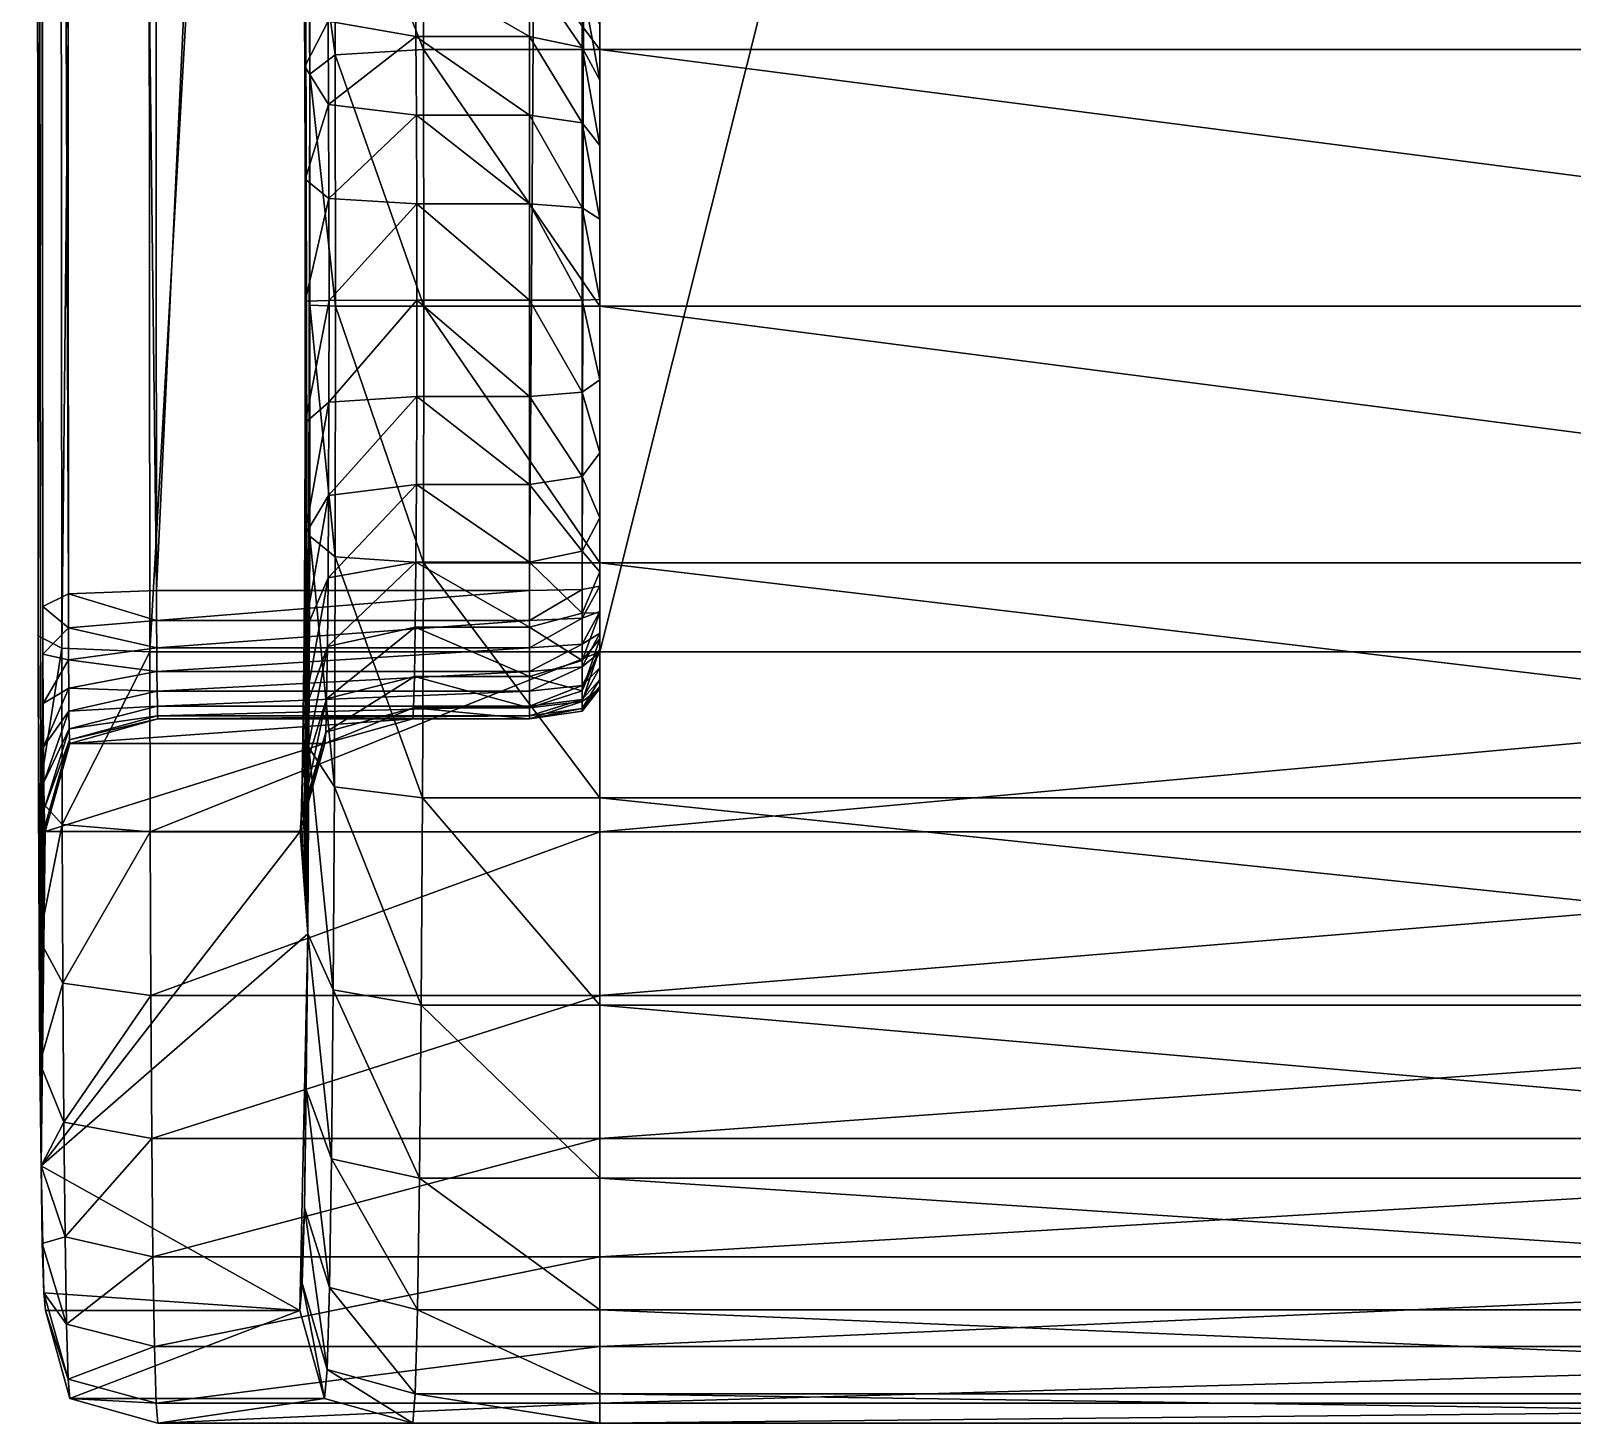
# Model space of a CAD drawing. Header units: metres. Extents: x -3624 to -92, y -1406 to 909.
# Drawn here: x -136.81 to -114.92, y 497.51 to 517.28 of the extents above; entities that cross this region are included whole.
import ezdxf

# ---------------------------------------------------------------- set-up
doc = ezdxf.new("R2010")
doc.units = ezdxf.units.M

msp = doc.modelspace()

# ---------------------------------------------------------------- linework, layer by layer
for points in [[(-128.727, 899.025, 366.645), (-128.727, 785.077, 377.504), (-128.727, 508.727, 368.046)], [(-128.727, 874.83, 359.143), (-128.727, 899.025, 366.645), (-128.727, 508.727, 368.046)], [(-128.727, 874.009, 358.873), (-128.727, 874.83, 359.143), (-128.727, 508.727, 368.046)], [(-128.727, 873.226, 358.481), (-128.727, 874.009, 358.873), (-128.727, 508.727, 368.046)], [(-128.727, 872.523, 357.957), (-128.727, 873.226, 358.481), (-128.727, 508.727, 368.046)], [(-128.727, 766.642, 360.52), (-128.727, 872.523, 357.957), (-128.727, 508.727, 368.046)], [(-128.727, 785.077, 377.504), (-128.727, 647.085, 378.605), (-128.727, 509.396, 368.231)], [(-128.727, 785.077, 377.504), (-128.727, 509.396, 368.231), (-128.727, 509.035, 368.174)], [(-128.727, 785.077, 377.504), (-128.727, 509.035, 368.174), (-128.727, 508.727, 368.046)], [(-128.727, 763.264, 360.582), (-128.727, 766.642, 360.52), (-128.727, 508.727, 368.046)], [(-128.727, 759.889, 360.604), (-128.727, 763.264, 360.582), (-128.727, 508.727, 368.046)], [(-128.727, 647.079, 360.604), (-128.727, 759.889, 360.604), (-128.727, 508.727, 368.046)], [(-128.727, 647.085, 378.605), (-128.727, 632.676, 378.246), (-128.727, 509.396, 368.231)], [(-128.727, 643.704, 360.582), (-128.727, 647.079, 360.604), (-128.727, 508.727, 368.046)], [(-128.727, 640.326, 360.52), (-128.727, 643.704, 360.582), (-128.727, 508.727, 368.046)], [(-128.727, 636.949, 360.414), (-128.727, 640.326, 360.52), (-128.727, 508.727, 368.046)], [(-128.727, 633.574, 360.268), (-128.727, 636.949, 360.414), (-128.727, 508.727, 368.046)], [(-128.727, 630.201, 360.078), (-128.727, 633.574, 360.268), (-128.727, 508.727, 368.046)], [(-128.727, 632.676, 378.246), (-128.727, 625.485, 377.797), (-128.727, 509.396, 368.231)], [(-136.808, 632.208, 387.619), (-136.804, 624.783, 387.155), (-136.704, 508.689, 377.021)], [(-136.808, 632.208, 387.619), (-136.704, 508.689, 377.021), (-136.663, 501.162, 372.839)], [(-136.808, 632.208, 387.619), (-136.663, 501.162, 372.839), (-136.637, 509.109, 370.232)], [(-136.808, 632.208, 387.619), (-136.637, 509.109, 370.232), (-136.734, 621.672, 380.079)], [(-128.727, 626.83, 359.848), (-128.727, 630.201, 360.078), (-128.727, 508.727, 368.046)], [(-128.727, 623.466, 359.574), (-128.727, 626.83, 359.848), (-128.727, 508.727, 368.046)], [(-128.727, 625.485, 377.797), (-128.727, 621.891, 377.504), (-128.727, 509.396, 368.231)], [(-136.804, 624.783, 387.155), (-136.8, 621.07, 386.853), (-136.704, 508.689, 377.021)], [(-128.727, 532.958, 358.873), (-128.727, 623.466, 359.574), (-128.727, 508.727, 368.046)], [(-136.275, 509.286, 368.996), (-136.372, 621.777, 378.837), (-136.734, 621.672, 380.079)], [(-135.022, 509.335, 368.661), (-135.118, 621.807, 378.501), (-136.372, 621.777, 378.837)], [(-136.372, 621.777, 378.837), (-136.275, 509.286, 368.996), (-135.022, 509.335, 368.661)], [(-129.727, 621.807, 378.501), (-135.118, 621.807, 378.501), (-135.022, 509.335, 368.661)], [(-135.022, 509.335, 368.661), (-129.727, 509.335, 368.661), (-129.727, 621.807, 378.501)], [(-129.727, 509.335, 368.661), (-128.977, 509.35, 368.553), (-128.977, 621.828, 378.252)], [(-128.977, 621.828, 378.252), (-129.727, 621.807, 378.501), (-129.727, 509.335, 368.661)], [(-128.977, 509.35, 368.553), (-128.727, 509.396, 368.231), (-128.727, 621.891, 377.504)], [(-128.727, 621.891, 377.504), (-128.977, 621.828, 378.252), (-128.977, 509.35, 368.553)], [(-136.734, 621.672, 380.079), (-136.637, 509.109, 370.232), (-136.275, 509.286, 368.996)], [(-136.704, 508.689, 377.021), (-136.8, 621.07, 386.853), (-136.463, 620.964, 388.102)], [(-136.463, 620.964, 388.102), (-136.366, 508.513, 378.264), (-136.704, 508.689, 377.021)], [(-136.366, 508.513, 378.264), (-136.463, 620.964, 388.102), (-135.216, 620.935, 388.463)], [(-135.216, 620.935, 388.463), (-135.12, 508.463, 378.623), (-136.366, 508.513, 378.264)], [(-135.12, 508.463, 378.623), (-135.216, 620.935, 388.463), (-128.727, 620.935, 388.463)], [(-128.727, 620.935, 388.463), (-128.727, 508.463, 378.623), (-135.12, 508.463, 378.623)], [(-100.545, 620.935, 388.463), (-100.545, 508.463, 378.623), (-128.727, 508.463, 378.623)], [(-128.727, 508.463, 378.623), (-128.727, 620.935, 388.463), (-100.545, 620.935, 388.463)], [(-128.727, 532.138, 359.144), (-128.727, 532.958, 358.873), (-128.727, 508.727, 368.046)], [(-128.727, 531.294, 359.291), (-128.727, 532.138, 359.144), (-128.727, 508.727, 368.046)], [(-128.727, 530.441, 359.313), (-128.727, 531.294, 359.291), (-128.727, 508.727, 368.046)], [(-128.727, 529.59, 359.211), (-128.727, 530.441, 359.313), (-128.727, 508.727, 368.046)], [(-128.727, 528.757, 358.984), (-128.727, 529.59, 359.211), (-128.727, 508.727, 368.046)], [(-128.727, 527.954, 358.632), (-128.727, 528.757, 358.984), (-128.727, 508.727, 368.046)], [(-128.727, 527.224, 358.146), (-128.727, 527.954, 358.632), (-128.727, 508.727, 368.046)], [(-128.727, 526.583, 357.566), (-128.727, 527.224, 358.146), (-128.727, 508.727, 368.046)], [(-128.727, 526.038, 356.906), (-128.727, 526.583, 357.566), (-128.727, 508.727, 368.046)], [(-132.92, 526.34, -8.534), (-132.926, 518.193, -8.013), (-132.917, 516.776, -8.89)], [(-132.847, 516.668, -16.059), (-132.873, 522.365, -13.356), (-132.92, 526.34, -8.534)], [(-132.875, 504.457, -13.2), (-132.847, 516.668, -16.059), (-132.92, 526.34, -8.534)], [(-132.875, 504.457, -13.2), (-132.92, 526.34, -8.534), (-132.917, 516.776, -8.89)], [(-128.727, 525.596, 356.175), (-128.727, 526.038, 356.906), (-128.727, 508.727, 368.046)], [(-128.727, 525.264, 355.386), (-128.727, 525.596, 356.175), (-128.727, 508.727, 368.046)], [(-128.727, 525.049, 354.549), (-128.727, 525.264, 355.386), (-128.727, 508.727, 368.046)], [(-128.727, 524.957, 353.706), (-128.727, 525.049, 354.549), (-128.727, 508.727, 368.046)], [(-128.727, 524.957, 353.706), (-128.727, 508.727, 368.046), (-128.727, 508.509, -1.944)], [(-128.727, 524.957, 353.706), (-128.727, 508.509, -1.944), (-128.727, 514.606, -6.874)], [(-128.727, 517.962, -4.263), (-128.727, 524.957, 353.706), (-128.727, 514.606, -6.874)], [(-132.847, 516.668, -16.059), (-132.857, 519.687, -15.015), (-132.873, 522.365, -13.356)], [(-131.231, 517.018, -17.615), (-131.243, 520.379, -16.453), (-132.496, 520.228, -16.147)], [(-128.727, 517.018, -17.615), (-128.727, 520.379, -16.453), (-131.243, 520.379, -16.453)], [(-131.243, 520.379, -16.453), (-131.231, 517.018, -17.615), (-128.727, 517.018, -17.615)], [(-100.545, 517.018, -17.615), (-100.545, 520.379, -16.453), (-128.727, 520.379, -16.453)], [(-128.727, 520.379, -16.453), (-128.727, 517.018, -17.615), (-100.545, 517.018, -17.615)], [(-132.485, 516.941, -17.283), (-132.496, 520.228, -16.147), (-132.857, 519.687, -15.015)], [(-132.496, 520.228, -16.147), (-132.485, 516.941, -17.283), (-131.231, 517.018, -17.615)], [(-132.857, 519.687, -15.015), (-132.847, 516.668, -16.059), (-132.485, 516.941, -17.283)], [(-132.917, 516.776, -8.89), (-132.926, 518.193, -8.013), (-132.585, 517.418, -7.018)], [(-131.347, 518.138, -5.816), (-131.338, 517.202, -6.729), (-132.585, 517.418, -7.018)], [(-131.347, 518.138, -5.816), (-129.727, 518.138, -5.816), (-129.727, 517.202, -6.729)], [(-129.727, 517.202, -6.729), (-131.338, 517.202, -6.729), (-131.347, 518.138, -5.816)], [(-129.727, 518.138, -5.816), (-128.977, 517.944, -5.656), (-128.977, 517.047, -6.531)], [(-128.977, 517.047, -6.531), (-129.727, 517.202, -6.729), (-129.727, 518.138, -5.816)], [(-128.977, 517.944, -5.656), (-128.727, 517.362, -5.176), (-128.727, 516.582, -5.936)], [(-128.727, 516.582, -5.936), (-128.977, 517.047, -6.531), (-128.977, 517.944, -5.656)], [(-128.727, 517.962, -4.263), (-128.727, 514.606, -6.874), (-128.727, 516.582, -5.936)], [(-128.727, 517.962, -4.263), (-128.727, 516.582, -5.936), (-128.727, 517.362, -5.176)], [(-132.585, 517.418, -7.018), (-132.578, 516.236, -7.751), (-132.917, 516.776, -8.89)], [(-132.578, 516.236, -7.751), (-132.585, 517.418, -7.018), (-131.338, 517.202, -6.729)], [(-131.338, 517.202, -6.729), (-131.331, 516.085, -7.42), (-132.578, 516.236, -7.751)], [(-131.338, 517.202, -6.729), (-129.727, 517.202, -6.729), (-129.727, 516.085, -7.42)], [(-129.727, 516.085, -7.42), (-131.331, 516.085, -7.42), (-131.338, 517.202, -6.729)], [(-129.727, 517.202, -6.729), (-128.977, 517.047, -6.531), (-128.977, 515.977, -7.193)], [(-128.977, 515.977, -7.193), (-129.727, 516.085, -7.42), (-129.727, 517.202, -6.729)], [(-132.481, 513.373, -17.661), (-132.485, 516.941, -17.283), (-132.847, 516.668, -16.059)], [(-131.227, 513.37, -18.001), (-131.231, 517.018, -17.615), (-132.485, 516.941, -17.283)], [(-132.485, 516.941, -17.283), (-132.481, 513.373, -17.661), (-131.227, 513.37, -18.001)], [(-128.727, 513.37, -18.001), (-128.727, 517.018, -17.615), (-131.231, 517.018, -17.615)], [(-131.231, 517.018, -17.615), (-131.227, 513.37, -18.001), (-128.727, 513.37, -18.001)], [(-128.977, 517.047, -6.531), (-128.727, 516.582, -5.936), (-128.727, 515.653, -6.512)], [(-128.727, 515.653, -6.512), (-128.977, 515.977, -7.193), (-128.977, 517.047, -6.531)], [(-100.545, 513.37, -18.001), (-100.545, 517.018, -17.615), (-128.727, 517.018, -17.615)], [(-128.727, 517.018, -17.615), (-128.727, 513.37, -18.001), (-100.545, 513.37, -18.001)], [(-132.912, 515.175, -9.444), (-132.917, 516.776, -8.89), (-132.578, 516.236, -7.751)], [(-132.875, 504.457, -13.2), (-132.917, 516.776, -8.89), (-132.912, 515.175, -9.444)], [(-132.875, 504.457, -13.2), (-132.847, 510.106, -16.001), (-132.847, 516.668, -16.059)], [(-132.847, 516.668, -16.059), (-132.843, 513.384, -16.406), (-132.481, 513.373, -17.661)], [(-132.847, 510.106, -16.001), (-132.843, 513.384, -16.406), (-132.847, 516.668, -16.059)], [(-128.727, 514.606, -6.874), (-128.727, 515.653, -6.512), (-128.727, 516.582, -5.936)], [(-132.578, 516.236, -7.751), (-132.574, 514.901, -8.212), (-132.912, 515.175, -9.444)], [(-132.574, 514.901, -8.212), (-132.578, 516.236, -7.751), (-131.331, 516.085, -7.42)], [(-131.331, 516.085, -7.42), (-131.327, 514.825, -7.856), (-132.574, 514.901, -8.212)], [(-131.331, 516.085, -7.42), (-129.727, 516.085, -7.42), (-129.727, 514.825, -7.856)], [(-129.727, 514.825, -7.856), (-131.327, 514.825, -7.856), (-131.331, 516.085, -7.42)], [(-129.727, 516.085, -7.42), (-128.977, 515.977, -7.193), (-128.977, 514.77, -7.611)], [(-128.977, 514.77, -7.611), (-129.727, 514.825, -7.856), (-129.727, 516.085, -7.42)], [(-128.977, 515.977, -7.193), (-128.727, 515.653, -6.512), (-128.727, 514.606, -6.874)], [(-128.727, 514.606, -6.874), (-128.977, 514.77, -7.611), (-128.977, 515.977, -7.193)], [(-132.91, 513.443, -9.627), (-132.912, 515.175, -9.444), (-132.574, 514.901, -8.212)], [(-132.875, 504.457, -13.2), (-132.912, 515.175, -9.444), (-132.91, 513.443, -9.627)], [(-132.574, 514.901, -8.212), (-132.572, 513.454, -8.366), (-132.91, 513.443, -9.627)], [(-132.572, 513.454, -8.366), (-132.574, 514.901, -8.212), (-131.327, 514.825, -7.856)], [(-131.327, 514.825, -7.856), (-131.325, 513.457, -8.001), (-132.572, 513.454, -8.366)], [(-131.327, 514.825, -7.856), (-129.727, 514.825, -7.856), (-129.727, 513.457, -8.001)], [(-129.727, 513.457, -8.001), (-131.325, 513.457, -8.001), (-131.327, 514.825, -7.856)], [(-129.727, 514.825, -7.856), (-128.977, 514.77, -7.611), (-128.977, 513.459, -7.75)], [(-128.977, 513.459, -7.75), (-129.727, 513.457, -8.001), (-129.727, 514.825, -7.856)], [(-128.977, 514.77, -7.611), (-128.727, 514.606, -6.874), (-128.727, 513.465, -6.995)], [(-128.727, 513.465, -6.995), (-128.977, 513.459, -7.75), (-128.977, 514.77, -7.611)], [(-128.727, 512.327, -6.854), (-128.727, 513.465, -6.995), (-128.727, 514.606, -6.874)], [(-128.727, 510.368, -5.882), (-128.727, 512.327, -6.854), (-128.727, 514.606, -6.874)], [(-128.727, 508.509, -1.944), (-128.727, 510.368, -5.882), (-128.727, 514.606, -6.874)], [(-132.912, 511.713, -9.413), (-132.91, 513.443, -9.627), (-132.572, 513.454, -8.366)], [(-132.572, 513.454, -8.366), (-132.574, 512.009, -8.187), (-132.912, 511.713, -9.413)], [(-132.875, 504.457, -13.2), (-132.91, 513.443, -9.627), (-132.912, 511.713, -9.413)], [(-132.843, 513.384, -16.406), (-132.847, 510.106, -16.001), (-132.485, 509.811, -17.221)], [(-132.485, 509.811, -17.221), (-132.481, 513.373, -17.661), (-132.843, 513.384, -16.406)], [(-132.574, 512.009, -8.187), (-132.572, 513.454, -8.366), (-131.325, 513.457, -8.001)], [(-131.325, 513.457, -8.001), (-131.327, 512.091, -7.832), (-132.574, 512.009, -8.187)], [(-132.481, 513.373, -17.661), (-132.485, 509.811, -17.221), (-131.232, 509.728, -17.551)], [(-131.232, 509.728, -17.551), (-131.227, 513.37, -18.001), (-132.481, 513.373, -17.661)], [(-129.727, 512.091, -7.832), (-131.327, 512.091, -7.832), (-131.325, 513.457, -8.001)], [(-131.325, 513.457, -8.001), (-129.727, 513.457, -8.001), (-129.727, 512.091, -7.832)], [(-131.227, 513.37, -18.001), (-131.232, 509.728, -17.551), (-128.727, 509.728, -17.551)], [(-128.727, 509.728, -17.551), (-128.727, 513.37, -18.001), (-131.227, 513.37, -18.001)], [(-129.727, 513.457, -8.001), (-128.977, 513.459, -7.75), (-128.977, 512.15, -7.588)], [(-128.977, 512.15, -7.588), (-129.727, 512.091, -7.832), (-129.727, 513.457, -8.001)], [(-128.977, 513.459, -7.75), (-128.727, 513.465, -6.995), (-128.727, 512.327, -6.854)], [(-128.727, 512.327, -6.854), (-128.977, 512.15, -7.588), (-128.977, 513.459, -7.75)], [(-100.545, 509.728, -17.551), (-100.545, 513.37, -18.001), (-128.727, 513.37, -18.001)], [(-128.727, 513.37, -18.001), (-128.727, 509.728, -17.551), (-100.545, 509.728, -17.551)], [(-128.977, 512.15, -7.588), (-128.727, 512.327, -6.854), (-128.727, 511.287, -6.473)], [(-128.727, 510.368, -5.882), (-128.727, 511.287, -6.473), (-128.727, 512.327, -6.854)], [(-132.579, 510.682, -7.702), (-132.574, 512.009, -8.187), (-131.327, 512.091, -7.832)], [(-131.327, 512.091, -7.832), (-131.332, 510.838, -7.374), (-132.579, 510.682, -7.702)], [(-129.727, 510.838, -7.374), (-131.332, 510.838, -7.374), (-131.327, 512.091, -7.832)], [(-131.327, 512.091, -7.832), (-129.727, 512.091, -7.832), (-129.727, 510.838, -7.374)], [(-129.727, 512.091, -7.832), (-128.977, 512.15, -7.588), (-128.977, 510.951, -7.149)], [(-128.977, 510.951, -7.149), (-129.727, 510.838, -7.374), (-129.727, 512.091, -7.832)], [(-128.727, 511.287, -6.473), (-128.977, 510.951, -7.149), (-128.977, 512.15, -7.588)], [(-132.918, 510.122, -8.832), (-132.912, 511.713, -9.413), (-132.574, 512.009, -8.187)], [(-132.574, 512.009, -8.187), (-132.579, 510.682, -7.702), (-132.918, 510.122, -8.832)], [(-132.875, 504.457, -13.2), (-132.912, 511.713, -9.413), (-132.918, 510.122, -8.832)], [(-128.977, 510.951, -7.149), (-128.727, 511.287, -6.473), (-128.727, 510.368, -5.882)], [(-132.586, 509.513, -6.949), (-132.579, 510.682, -7.702), (-131.332, 510.838, -7.374)], [(-131.332, 510.838, -7.374), (-131.339, 509.734, -6.663), (-132.586, 509.513, -6.949)], [(-129.727, 509.734, -6.663), (-131.339, 509.734, -6.663), (-131.332, 510.838, -7.374)], [(-131.332, 510.838, -7.374), (-129.727, 510.838, -7.374), (-129.727, 509.734, -6.663)], [(-129.727, 510.838, -7.374), (-128.977, 510.951, -7.149), (-128.977, 509.893, -6.468)], [(-128.977, 509.893, -6.468), (-129.727, 509.734, -6.663), (-129.727, 510.838, -7.374)], [(-128.727, 510.368, -5.882), (-128.977, 509.893, -6.468), (-128.977, 510.951, -7.149)], [(-132.926, 508.721, -7.93), (-132.918, 510.122, -8.832), (-132.579, 510.682, -7.702)], [(-132.579, 510.682, -7.702), (-132.586, 509.513, -6.949), (-132.926, 508.721, -7.93)], [(-128.977, 509.893, -6.468), (-128.727, 510.368, -5.882), (-128.727, 509.601, -5.108)], [(-128.727, 509.018, -4.185), (-128.727, 509.601, -5.108), (-128.727, 510.368, -5.882)], [(-128.727, 508.509, -1.944), (-128.727, 509.018, -4.185), (-128.727, 510.368, -5.882)], [(-132.875, 504.457, -13.2), (-132.918, 510.122, -8.832), (-132.926, 508.721, -7.93)], [(-132.875, 504.457, -13.2), (-132.858, 507.104, -14.905), (-132.847, 510.106, -16.001)], [(-132.847, 510.106, -16.001), (-132.858, 507.104, -14.905), (-132.497, 506.545, -16.027)], [(-132.497, 506.545, -16.027), (-132.485, 509.811, -17.221), (-132.847, 510.106, -16.001)], [(-129.727, 509.734, -6.663), (-128.977, 509.893, -6.468), (-128.977, 509.011, -5.578)], [(-128.727, 509.601, -5.108), (-128.977, 509.011, -5.578), (-128.977, 509.893, -6.468)], [(-132.596, 508.539, -5.966), (-132.586, 509.513, -6.949), (-131.339, 509.734, -6.663)], [(-131.339, 509.734, -6.663), (-131.348, 508.814, -5.735), (-132.596, 508.539, -5.966)], [(-132.485, 509.811, -17.221), (-132.497, 506.545, -16.027), (-131.244, 506.388, -16.331)], [(-131.244, 506.388, -16.331), (-131.232, 509.728, -17.551), (-132.485, 509.811, -17.221)], [(-129.727, 508.814, -5.735), (-131.348, 508.814, -5.735), (-131.339, 509.734, -6.663)], [(-131.339, 509.734, -6.663), (-129.727, 509.734, -6.663), (-129.727, 508.814, -5.735)], [(-131.232, 509.728, -17.551), (-131.244, 506.388, -16.331), (-128.727, 506.388, -16.331)], [(-128.727, 506.388, -16.331), (-128.727, 509.728, -17.551), (-131.232, 509.728, -17.551)], [(-128.977, 509.011, -5.578), (-129.727, 508.814, -5.735), (-129.727, 509.734, -6.663)], [(-100.545, 506.388, -16.33), (-100.545, 509.728, -17.551), (-128.727, 509.728, -17.551)], [(-128.727, 509.728, -17.551), (-128.727, 506.388, -16.331), (-100.545, 506.388, -16.33)], [(-132.938, 507.555, -6.753), (-132.926, 508.721, -7.93), (-132.586, 509.513, -6.949)], [(-132.586, 509.513, -6.949), (-132.596, 508.539, -5.966), (-132.938, 507.555, -6.753)], [(-128.977, 509.011, -5.578), (-128.727, 509.601, -5.108), (-128.727, 509.018, -4.185)], [(-136.274, 508.804, 368.9), (-136.275, 509.286, 368.996), (-136.637, 509.109, 370.232)], [(-135.021, 508.909, 368.577), (-135.022, 509.335, 368.661), (-136.275, 509.286, 368.996)], [(-136.275, 509.286, 368.996), (-136.274, 508.804, 368.9), (-135.021, 508.909, 368.577)], [(-129.727, 509.335, 368.661), (-135.022, 509.335, 368.661), (-135.021, 508.909, 368.577)], [(-135.021, 508.909, 368.577), (-129.727, 508.909, 368.577), (-129.727, 509.335, 368.661)], [(-129.727, 508.909, 368.577), (-128.977, 508.94, 368.476), (-128.977, 509.35, 368.553)], [(-128.977, 509.35, 368.553), (-129.727, 509.335, 368.661), (-129.727, 508.909, 368.577)], [(-128.977, 508.94, 368.476), (-128.727, 509.035, 368.174), (-128.727, 509.396, 368.231)], [(-128.727, 509.396, 368.231), (-128.977, 509.35, 368.553), (-128.977, 508.94, 368.476)], [(-136.663, 501.162, 372.839), (-136.636, 508.428, 370.097), (-136.637, 509.109, 370.232)], [(-136.637, 509.109, 370.232), (-136.636, 508.428, 370.097), (-136.274, 508.804, 368.9)], [(-129.727, 508.814, -5.735), (-128.977, 509.011, -5.578), (-128.977, 508.339, -4.515)], [(-128.977, 508.573, 368.317), (-128.727, 508.727, 368.046), (-128.727, 509.035, 368.174)], [(-128.727, 509.035, 368.174), (-128.977, 508.94, 368.476), (-128.977, 508.573, 368.317)], [(-128.727, 509.018, -4.185), (-128.977, 508.339, -4.515), (-128.977, 509.011, -5.578)], [(-128.977, 508.339, -4.515), (-128.727, 509.018, -4.185), (-128.727, 508.646, -3.141)], [(-128.727, 508.509, -1.944), (-128.727, 508.646, -3.141), (-128.727, 509.018, -4.185)], [(-136.272, 508.348, 368.702), (-136.274, 508.804, 368.9), (-136.636, 508.428, 370.097)], [(-135.019, 508.521, 368.408), (-135.021, 508.909, 368.577), (-136.274, 508.804, 368.9)], [(-136.274, 508.804, 368.9), (-136.272, 508.348, 368.702), (-135.019, 508.521, 368.408)], [(-129.727, 508.909, 368.577), (-135.021, 508.909, 368.577), (-135.019, 508.521, 368.408)], [(-135.019, 508.521, 368.408), (-129.727, 508.521, 368.408), (-129.727, 508.909, 368.577)], [(-132.607, 507.796, -4.791), (-132.596, 508.539, -5.966), (-131.348, 508.814, -5.735)], [(-131.348, 508.814, -5.735), (-131.359, 508.113, -4.625), (-132.607, 507.796, -4.791)], [(-129.727, 508.113, -4.625), (-131.359, 508.113, -4.625), (-131.348, 508.814, -5.735)], [(-131.348, 508.814, -5.735), (-129.727, 508.814, -5.735), (-129.727, 508.113, -4.625)], [(-129.727, 508.521, 368.408), (-128.977, 508.573, 368.317), (-128.977, 508.94, 368.476)], [(-128.977, 508.94, 368.476), (-129.727, 508.909, 368.577), (-129.727, 508.521, 368.408)], [(-128.977, 508.339, -4.515), (-129.727, 508.113, -4.625), (-129.727, 508.814, -5.735)], [(-136.7, 506.387, 376.565), (-136.704, 508.689, 377.021), (-136.366, 508.513, 378.264)], [(-136.704, 508.689, 377.021), (-136.7, 506.387, 376.565), (-136.691, 504.377, 375.689)], [(-136.704, 508.689, 377.021), (-136.691, 504.377, 375.689), (-136.663, 501.162, 372.839)], [(-132.875, 504.457, -13.2), (-132.926, 508.721, -7.93), (-132.938, 507.555, -6.753)], [(-129.727, 508.183, 368.165), (-128.977, 508.251, 368.088), (-128.977, 508.573, 368.317)], [(-128.977, 508.573, 368.317), (-129.727, 508.521, 368.408), (-129.727, 508.183, 368.165)], [(-128.977, 508.251, 368.088), (-128.727, 508.458, 367.855), (-128.727, 508.727, 368.046)], [(-128.727, 508.727, 368.046), (-128.977, 508.573, 368.317), (-128.977, 508.251, 368.088)], [(-128.727, 508.646, -3.141), (-128.977, 507.911, -3.311), (-128.977, 508.339, -4.515)], [(-128.977, 507.911, -3.311), (-128.727, 508.646, -3.141), (-128.727, 508.509, -1.944)], [(-128.727, 508.727, 368.046), (-128.727, 508.458, 367.855), (-128.727, 508.509, -1.944)], [(-136.366, 508.513, 378.264), (-136.361, 506.011, 377.768), (-136.7, 506.387, 376.565)], [(-136.663, 501.162, 372.839), (-136.633, 507.727, 369.791), (-136.636, 508.428, 370.097)], [(-136.636, 508.428, 370.097), (-136.633, 507.727, 369.791), (-136.272, 508.348, 368.702)], [(-136.269, 507.949, 368.416), (-136.272, 508.348, 368.702), (-136.633, 507.727, 369.791)], [(-136.361, 506.011, 377.768), (-136.366, 508.513, 378.264), (-135.12, 508.463, 378.623)], [(-135.12, 508.463, 378.623), (-135.115, 505.906, 378.116), (-136.361, 506.011, 377.768)], [(-135.017, 508.183, 368.165), (-135.019, 508.521, 368.408), (-136.272, 508.348, 368.702)], [(-136.272, 508.348, 368.702), (-136.269, 507.949, 368.416), (-135.017, 508.183, 368.165)], [(-135.115, 505.906, 378.116), (-135.12, 508.463, 378.623), (-128.727, 508.463, 378.623)], [(-128.727, 508.463, 378.623), (-128.727, 505.906, 378.116), (-135.115, 505.906, 378.116)], [(-129.727, 508.521, 368.408), (-135.019, 508.521, 368.408), (-135.017, 508.183, 368.165)], [(-135.017, 508.183, 368.165), (-129.727, 508.183, 368.165), (-129.727, 508.521, 368.408)], [(-132.952, 506.665, -5.344), (-132.938, 507.555, -6.753), (-132.596, 508.539, -5.966)], [(-132.596, 508.539, -5.966), (-132.607, 507.796, -4.791), (-132.952, 506.665, -5.344)], [(-129.727, 508.113, -4.625), (-128.977, 508.339, -4.515), (-128.977, 507.911, -3.311)], [(-128.727, 508.509, -1.944), (-128.977, 507.759, -1.987), (-128.977, 507.911, -3.311)], [(-128.977, 507.759, -1.987), (-128.727, 508.509, -1.944), (-128.727, 507.943, 366.645)], [(-128.977, 507.986, 367.798), (-128.727, 508.236, 367.612), (-128.727, 508.458, 367.855)], [(-128.727, 508.458, 367.855), (-128.977, 508.251, 368.088), (-128.977, 507.986, 367.798)], [(-128.727, 507.969, 367.01), (-128.727, 507.943, 366.645), (-128.727, 508.509, -1.944)], [(-128.727, 508.069, 367.328), (-128.727, 507.969, 367.01), (-128.727, 508.509, -1.944)], [(-128.727, 508.236, 367.612), (-128.727, 508.069, 367.328), (-128.727, 508.509, -1.944)], [(-128.727, 508.458, 367.855), (-128.727, 508.236, 367.612), (-128.727, 508.509, -1.944)], [(-100.545, 508.463, 378.623), (-100.545, 505.906, 378.116), (-128.727, 505.906, 378.116)], [(-128.727, 505.906, 378.116), (-128.727, 508.463, 378.623), (-100.545, 508.463, 378.623)], [(-135.014, 507.902, 367.859), (-135.017, 508.183, 368.165), (-136.269, 507.949, 368.416)], [(-129.727, 508.183, 368.165), (-135.017, 508.183, 368.165), (-135.014, 507.902, 367.859)], [(-135.014, 507.902, 367.859), (-129.727, 507.902, 367.859), (-129.727, 508.183, 368.165)], [(-132.62, 507.323, -3.46), (-132.607, 507.796, -4.791), (-131.359, 508.113, -4.625)], [(-131.359, 508.113, -4.625), (-131.371, 507.666, -3.368), (-132.62, 507.323, -3.46)], [(-129.727, 507.666, -3.368), (-131.371, 507.666, -3.368), (-131.359, 508.113, -4.625)], [(-131.359, 508.113, -4.625), (-129.727, 508.113, -4.625), (-129.727, 507.666, -3.368)], [(-129.727, 507.902, 367.859), (-128.977, 507.986, 367.798), (-128.977, 508.251, 368.088)], [(-128.977, 508.251, 368.088), (-129.727, 508.183, 368.165), (-129.727, 507.902, 367.859)], [(-128.977, 507.911, -3.311), (-129.727, 507.666, -3.368), (-129.727, 508.113, -4.625)], [(-128.977, 507.785, 367.458), (-128.727, 508.069, 367.328), (-128.727, 508.236, 367.612)], [(-128.727, 508.236, 367.612), (-128.977, 507.986, 367.798), (-128.977, 507.785, 367.458)], [(-136.633, 507.727, 369.791), (-136.629, 507.115, 369.353), (-136.269, 507.949, 368.416)], [(-136.266, 507.62, 368.057), (-136.269, 507.949, 368.416), (-136.629, 507.115, 369.353)], [(-136.269, 507.949, 368.416), (-136.266, 507.62, 368.057), (-135.014, 507.902, 367.859)], [(-135.011, 507.69, 367.501), (-135.014, 507.902, 367.859), (-136.266, 507.62, 368.057)], [(-129.727, 507.902, 367.859), (-135.014, 507.902, 367.859), (-135.011, 507.69, 367.501)], [(-135.011, 507.69, 367.501), (-129.727, 507.69, 367.501), (-129.727, 507.902, 367.859)], [(-129.727, 507.69, 367.501), (-128.977, 507.785, 367.458), (-128.977, 507.986, 367.798)], [(-128.977, 507.986, 367.798), (-129.727, 507.902, 367.859), (-129.727, 507.69, 367.501)], [(-129.727, 507.666, -3.368), (-128.977, 507.911, -3.311), (-128.977, 507.759, -1.987)], [(-128.977, 507.659, 367.078), (-128.727, 507.969, 367.01), (-128.727, 508.069, 367.328)], [(-128.727, 508.069, 367.328), (-128.977, 507.785, 367.458), (-128.977, 507.659, 367.078)], [(-128.977, 507.618, 366.663), (-128.727, 507.943, 366.645), (-128.727, 507.969, 367.01)], [(-128.727, 507.969, 367.01), (-128.977, 507.659, 367.078), (-128.977, 507.618, 366.663)], [(-128.727, 507.943, 366.645), (-128.977, 507.618, 366.663), (-128.977, 507.759, -1.987)], [(-136.663, 501.162, 372.839), (-136.629, 507.115, 369.353), (-136.633, 507.727, 369.791)], [(-136.266, 507.62, 368.057), (-136.262, 507.371, 367.635), (-135.011, 507.69, 367.501)], [(-135.007, 507.556, 367.101), (-135.011, 507.69, 367.501), (-136.262, 507.371, 367.635)], [(-129.727, 507.69, 367.501), (-135.011, 507.69, 367.501), (-135.007, 507.556, 367.101)], [(-135.007, 507.556, 367.101), (-129.727, 507.556, 367.101), (-129.727, 507.69, 367.501)], [(-132.967, 506.097, -3.748), (-132.952, 506.665, -5.344), (-132.607, 507.796, -4.791)], [(-132.607, 507.796, -4.791), (-132.62, 507.323, -3.46), (-132.967, 506.097, -3.748)], [(-129.727, 507.556, 367.101), (-128.977, 507.659, 367.078), (-128.977, 507.785, 367.458)], [(-128.977, 507.785, 367.458), (-129.727, 507.69, 367.501), (-129.727, 507.556, 367.101)], [(-128.977, 507.759, -1.987), (-129.727, 507.509, -2.002), (-129.727, 507.666, -3.368)], [(-129.727, 507.509, -2.002), (-128.977, 507.759, -1.987), (-128.977, 507.618, 366.663)], [(-136.629, 507.115, 369.353), (-136.623, 506.61, 368.802), (-136.266, 507.62, 368.057)], [(-136.262, 507.371, 367.635), (-136.266, 507.62, 368.057), (-136.623, 506.61, 368.802)], [(-136.262, 507.371, 367.635), (-136.257, 507.212, 367.164), (-135.007, 507.556, 367.101)], [(-135.002, 507.509, 366.669), (-135.007, 507.556, 367.101), (-136.257, 507.212, 367.164)], [(-136.257, 507.212, 367.164), (-136.252, 507.159, 366.676), (-135.002, 507.509, 366.669)], [(-136.252, 507.159, 366.676), (-132.634, 507.159, -2.034), (-131.384, 507.509, -2.002)], [(-131.384, 507.509, -2.002), (-135.002, 507.509, 366.669), (-136.252, 507.159, 366.676)], [(-129.727, 507.556, 367.101), (-135.007, 507.556, 367.101), (-135.002, 507.509, 366.669)], [(-135.002, 507.509, 366.669), (-129.727, 507.509, 366.669), (-129.727, 507.556, 367.101)], [(-129.727, 507.509, 366.669), (-135.002, 507.509, 366.669), (-131.384, 507.509, -2.002)], [(-132.875, 504.457, -13.2), (-132.938, 507.555, -6.753), (-132.952, 506.665, -5.344)], [(-132.634, 507.159, -2.034), (-132.62, 507.323, -3.46), (-131.371, 507.666, -3.368)], [(-131.371, 507.666, -3.368), (-131.384, 507.509, -2.002), (-132.634, 507.159, -2.034)], [(-129.727, 507.509, -2.002), (-131.384, 507.509, -2.002), (-131.371, 507.666, -3.368)], [(-131.384, 507.509, -2.002), (-129.727, 507.509, -2.002), (-129.727, 507.509, 366.669)], [(-131.371, 507.666, -3.368), (-129.727, 507.666, -3.368), (-129.727, 507.509, -2.002)], [(-129.727, 507.509, 366.669), (-128.977, 507.618, 366.663), (-128.977, 507.659, 367.078)], [(-128.977, 507.659, 367.078), (-129.727, 507.556, 367.101), (-129.727, 507.509, 366.669)], [(-128.977, 507.618, 366.663), (-129.727, 507.509, 366.669), (-129.727, 507.509, -2.002)], [(-136.623, 506.61, 368.802), (-136.617, 506.228, 368.155), (-136.262, 507.371, 367.635)], [(-136.257, 507.212, 367.164), (-136.262, 507.371, 367.635), (-136.617, 506.228, 368.155)], [(-132.983, 505.909, -2.109), (-132.967, 506.097, -3.748), (-132.62, 507.323, -3.46)], [(-132.62, 507.323, -3.46), (-132.634, 507.159, -2.034), (-132.983, 505.909, -2.109)], [(-136.663, 501.162, 372.839), (-136.623, 506.61, 368.802), (-136.629, 507.115, 369.353)], [(-136.617, 506.228, 368.155), (-136.61, 505.984, 367.43), (-136.257, 507.212, 367.164)], [(-136.252, 507.159, 366.676), (-136.257, 507.212, 367.164), (-136.61, 505.984, 367.43)], [(-136.61, 505.984, 367.43), (-136.603, 505.909, 366.74), (-136.252, 507.159, 366.676)], [(-136.603, 505.909, 366.74), (-132.983, 505.909, -2.109), (-132.634, 507.159, -2.034)], [(-132.634, 507.159, -2.034), (-136.252, 507.159, 366.676), (-136.603, 505.909, 366.74)], [(-132.858, 507.104, -14.905), (-132.875, 504.457, -13.2), (-132.515, 503.665, -14.173)], [(-132.515, 503.665, -14.173), (-132.497, 506.545, -16.027), (-132.858, 507.104, -14.905)], [(-136.663, 501.162, 372.839), (-136.617, 506.228, 368.155), (-136.623, 506.61, 368.802)], [(-132.875, 504.457, -13.2), (-132.952, 506.665, -5.344), (-132.967, 506.097, -3.748)], [(-136.691, 504.377, 375.689), (-136.7, 506.387, 376.565), (-136.361, 506.011, 377.768)], [(-132.497, 506.545, -16.027), (-132.515, 503.665, -14.173), (-131.262, 503.443, -14.435)], [(-131.262, 503.443, -14.435), (-131.244, 506.388, -16.331), (-132.497, 506.545, -16.027)], [(-131.244, 506.388, -16.331), (-131.262, 503.443, -14.435), (-128.727, 503.443, -14.435)], [(-128.727, 503.443, -14.435), (-128.727, 506.388, -16.331), (-131.244, 506.388, -16.331)], [(-100.545, 503.443, -14.435), (-100.545, 506.388, -16.33), (-128.727, 506.388, -16.331)], [(-128.727, 506.388, -16.331), (-128.727, 503.443, -14.435), (-100.545, 503.443, -14.435)], [(-136.663, 501.162, 372.839), (-136.61, 505.984, 367.43), (-136.617, 506.228, 368.155)], [(-136.361, 506.011, 377.768), (-136.352, 503.757, 376.785), (-136.691, 504.377, 375.689)], [(-136.663, 501.162, 372.839), (-136.603, 505.909, 366.74), (-136.61, 505.984, 367.43)], [(-136.352, 503.757, 376.785), (-136.361, 506.011, 377.768), (-135.115, 505.906, 378.116)], [(-132.875, 504.457, -13.2), (-132.967, 506.097, -3.748), (-132.983, 505.909, -2.109)], [(-136.663, 501.162, 372.839), (-132.875, 504.457, -13.2), (-132.983, 505.909, -2.109)], [(-136.663, 501.162, 372.839), (-132.983, 505.909, -2.109), (-136.603, 505.909, 366.74)], [(-135.115, 505.906, 378.116), (-135.105, 503.583, 377.103), (-136.352, 503.757, 376.785)], [(-135.105, 503.583, 377.103), (-135.115, 505.906, 378.116), (-128.727, 505.906, 378.116)], [(-128.727, 505.906, 378.116), (-128.727, 503.583, 377.103), (-135.105, 503.583, 377.103)], [(-100.545, 505.906, 378.116), (-100.545, 503.583, 377.103), (-128.727, 503.583, 377.103)], [(-128.727, 503.583, 377.103), (-128.727, 505.906, 378.116), (-100.545, 505.906, 378.116)], [(-136.663, 501.162, 372.839), (-132.985, 499.109, -1.926), (-132.875, 504.457, -13.2)], [(-132.985, 499.109, -1.926), (-132.923, 500.566, -8.309), (-132.875, 504.457, -13.2)], [(-132.923, 500.566, -8.309), (-132.896, 502.248, -10.972), (-132.875, 504.457, -13.2)], [(-132.875, 504.457, -13.2), (-132.896, 502.248, -10.972), (-132.539, 501.264, -11.752)], [(-132.539, 501.264, -11.752), (-132.515, 503.665, -14.173), (-132.875, 504.457, -13.2)], [(-136.679, 502.619, 374.429), (-136.691, 504.377, 375.689), (-136.352, 503.757, 376.785)], [(-136.691, 504.377, 375.689), (-136.679, 502.619, 374.429), (-136.663, 501.162, 372.839)], [(-136.352, 503.757, 376.785), (-136.338, 501.785, 375.372), (-136.679, 502.619, 374.429)], [(-136.338, 501.785, 375.372), (-136.352, 503.757, 376.785), (-135.105, 503.583, 377.103)], [(-135.105, 503.583, 377.103), (-135.09, 501.551, 375.648), (-136.338, 501.785, 375.372)], [(-135.09, 501.551, 375.648), (-135.105, 503.583, 377.103), (-128.727, 503.583, 377.103)], [(-128.727, 503.583, 377.103), (-128.727, 501.551, 375.648), (-135.09, 501.551, 375.648)], [(-132.515, 503.665, -14.173), (-132.539, 501.264, -11.752), (-131.287, 500.989, -11.958)], [(-131.287, 500.989, -11.958), (-131.262, 503.443, -14.435), (-132.515, 503.665, -14.173)], [(-100.545, 503.583, 377.103), (-100.545, 501.551, 375.648), (-128.727, 501.551, 375.648)], [(-128.727, 501.551, 375.648), (-128.727, 503.583, 377.103), (-100.545, 503.583, 377.103)], [(-131.262, 503.443, -14.435), (-131.287, 500.989, -11.958), (-128.727, 500.989, -11.958)], [(-128.727, 500.989, -11.958), (-128.727, 503.443, -14.435), (-131.262, 503.443, -14.435)], [(-100.545, 500.989, -11.958), (-100.545, 503.443, -14.435), (-128.727, 503.443, -14.435)], [(-128.727, 503.443, -14.435), (-128.727, 500.989, -11.958), (-100.545, 500.989, -11.958)], [(-136.663, 501.162, 372.839), (-136.679, 502.619, 374.429), (-136.338, 501.785, 375.372)], [(-132.896, 502.248, -10.972), (-132.923, 500.566, -8.309), (-132.567, 499.435, -8.856)], [(-132.567, 499.435, -8.856), (-132.539, 501.264, -11.752), (-132.896, 502.248, -10.972)], [(-136.338, 501.785, 375.372), (-136.32, 500.153, 373.591), (-136.663, 501.162, 372.839)], [(-136.32, 500.153, 373.591), (-136.338, 501.785, 375.372), (-135.09, 501.551, 375.648)], [(-135.09, 501.551, 375.648), (-135.073, 499.87, 373.813), (-136.32, 500.153, 373.591)], [(-135.073, 499.87, 373.813), (-135.09, 501.551, 375.648), (-128.727, 501.551, 375.648)], [(-128.727, 501.551, 375.648), (-128.727, 499.87, 373.813), (-135.073, 499.87, 373.813)], [(-100.545, 501.551, 375.648), (-100.545, 499.87, 373.813), (-128.727, 499.87, 373.813)], [(-128.727, 499.87, 373.813), (-128.727, 501.551, 375.648), (-100.545, 501.551, 375.648)], [(-136.645, 500.06, 370.977), (-136.663, 501.162, 372.839), (-136.32, 500.153, 373.591)], [(-136.663, 501.162, 372.839), (-136.645, 500.06, 370.977), (-136.624, 499.362, 368.899)], [(-136.663, 501.162, 372.839), (-136.624, 499.362, 368.899), (-132.985, 499.109, -1.926)], [(-132.539, 501.264, -11.752), (-132.567, 499.435, -8.856), (-131.316, 499.119, -8.997)], [(-131.316, 499.119, -8.997), (-131.287, 500.989, -11.958), (-132.539, 501.264, -11.752)], [(-131.287, 500.989, -11.958), (-131.316, 499.119, -8.997), (-128.727, 499.119, -8.997)], [(-128.727, 499.119, -8.997), (-128.727, 500.989, -11.958), (-131.287, 500.989, -11.958)], [(-100.545, 499.119, -8.997), (-100.545, 500.989, -11.958), (-128.727, 500.989, -11.958)], [(-128.727, 500.989, -11.958), (-128.727, 499.119, -8.997), (-100.545, 499.119, -8.997)], [(-132.985, 499.109, -1.926), (-132.952, 499.496, -5.299), (-132.923, 500.566, -8.309)], [(-132.923, 500.566, -8.309), (-132.952, 499.496, -5.299), (-132.599, 498.27, -5.579)], [(-132.599, 498.27, -5.579), (-132.567, 499.435, -8.856), (-132.923, 500.566, -8.309)], [(-136.32, 500.153, 373.591), (-136.3, 498.917, 371.504), (-136.645, 500.06, 370.977)], [(-136.624, 499.362, 368.899), (-136.645, 500.06, 370.977), (-136.3, 498.917, 371.504)], [(-136.3, 498.917, 371.504), (-136.32, 500.153, 373.591), (-135.073, 499.87, 373.813)], [(-135.073, 499.87, 373.813), (-135.051, 498.597, 371.663), (-136.3, 498.917, 371.504)], [(-135.051, 498.597, 371.663), (-135.073, 499.87, 373.813), (-128.727, 499.87, 373.813)], [(-128.727, 499.87, 373.813), (-128.727, 498.597, 371.663), (-135.051, 498.597, 371.663)], [(-100.545, 499.87, 373.813), (-100.545, 498.597, 371.663), (-128.727, 498.597, 371.663)], [(-128.727, 498.597, 371.663), (-128.727, 499.87, 373.813), (-100.545, 499.87, 373.813)], [(-136.3, 498.917, 371.504), (-136.277, 498.134, 369.172), (-136.624, 499.362, 368.899)], [(-136.601, 499.109, 366.566), (-136.624, 499.362, 368.899), (-136.277, 498.134, 369.172)], [(-136.624, 499.362, 368.899), (-136.601, 499.109, 366.566), (-132.985, 499.109, -1.926)], [(-132.952, 499.496, -5.299), (-132.985, 499.109, -1.926), (-132.635, 497.859, -1.994)], [(-132.635, 497.859, -1.994), (-132.599, 498.27, -5.579), (-132.952, 499.496, -5.299)], [(-132.567, 499.435, -8.856), (-132.599, 498.27, -5.579), (-131.349, 497.927, -5.647)], [(-131.349, 497.927, -5.647), (-131.316, 499.119, -8.997), (-132.567, 499.435, -8.856)], [(-136.277, 498.134, 369.172), (-136.252, 497.859, 366.638), (-136.601, 499.109, 366.566)], [(-132.985, 499.109, -1.926), (-136.601, 499.109, 366.566), (-136.252, 497.859, 366.638)], [(-136.277, 498.134, 369.172), (-136.3, 498.917, 371.504), (-135.051, 498.597, 371.663)], [(-136.252, 497.859, 366.638), (-132.635, 497.859, -1.994), (-132.985, 499.109, -1.926)], [(-131.316, 499.119, -8.997), (-131.349, 497.927, -5.647), (-128.727, 497.927, -5.647)], [(-128.727, 497.927, -5.647), (-128.727, 499.119, -8.997), (-131.316, 499.119, -8.997)], [(-100.545, 497.927, -5.647), (-100.545, 499.119, -8.997), (-128.727, 499.119, -8.997)], [(-128.727, 499.119, -8.997), (-128.727, 497.927, -5.647), (-100.545, 497.927, -5.647)], [(-135.051, 498.597, 371.663), (-135.028, 497.791, 369.26), (-136.277, 498.134, 369.172)], [(-135.028, 497.791, 369.26), (-135.051, 498.597, 371.663), (-128.727, 498.597, 371.663)], [(-128.727, 498.597, 371.663), (-128.727, 497.791, 369.26), (-135.028, 497.791, 369.26)], [(-100.545, 498.597, 371.663), (-100.545, 497.791, 369.26), (-128.727, 497.791, 369.26)], [(-128.727, 497.791, 369.26), (-128.727, 498.597, 371.663), (-100.545, 498.597, 371.663)], [(-132.599, 498.27, -5.579), (-132.635, 497.859, -1.994), (-131.384, 497.509, -2.002)], [(-131.384, 497.509, -2.002), (-131.349, 497.927, -5.647), (-132.599, 498.27, -5.579)], [(-136.252, 497.859, 366.638), (-136.277, 498.134, 369.172), (-135.028, 497.791, 369.26)], [(-135.028, 497.791, 369.26), (-135.002, 497.509, 366.669), (-136.252, 497.859, 366.638)], [(-132.635, 497.859, -1.994), (-136.252, 497.859, 366.638), (-135.002, 497.509, 366.669)], [(-135.002, 497.509, 366.669), (-131.384, 497.509, -2.002), (-132.635, 497.859, -1.994)], [(-131.349, 497.927, -5.647), (-131.384, 497.509, -2.002), (-128.727, 497.509, -2.002)], [(-128.727, 497.509, -2.002), (-128.727, 497.927, -5.647), (-131.349, 497.927, -5.647)], [(-100.545, 497.509, -2.002), (-100.545, 497.927, -5.647), (-128.727, 497.927, -5.647)], [(-128.727, 497.927, -5.647), (-128.727, 497.509, -2.002), (-100.545, 497.509, -2.002)], [(-135.002, 497.509, 366.669), (-135.028, 497.791, 369.26), (-128.727, 497.791, 369.26)], [(-128.727, 497.791, 369.26), (-128.727, 497.509, 366.669), (-135.002, 497.509, 366.669)], [(-100.545, 497.791, 369.26), (-100.545, 497.509, 366.669), (-128.727, 497.509, 366.669)], [(-128.727, 497.509, 366.669), (-128.727, 497.791, 369.26), (-100.545, 497.791, 369.26)], [(-131.384, 497.509, -2.002), (-135.002, 497.509, 366.669), (-128.727, 497.509, 366.669)], [(-128.727, 497.509, 366.669), (-128.727, 497.509, -2.002), (-131.384, 497.509, -2.002)], [(-100.545, 497.509, 366.669), (-100.545, 497.509, -2.002), (-128.727, 497.509, -2.002)], [(-128.727, 497.509, -2.002), (-128.727, 497.509, 366.669), (-100.545, 497.509, 366.669)]]:
    msp.add_3dface(points)

doc.saveas('drawing.dxf')
